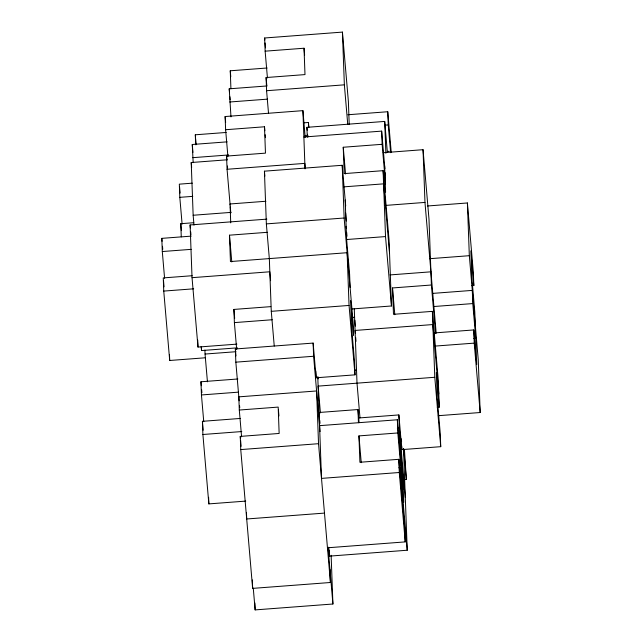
<?xml version="1.0" encoding="UTF-8"?>
<svg xmlns="http://www.w3.org/2000/svg" width="642" height="642" viewBox="0 0 642 642"><rect width="100%" height="100%" fill="white"/><g stroke="black" fill="none" stroke-linecap="round" stroke-linejoin="round"><path stroke-width="0.96" d="M267.433 77.939L265.138 51.175L264.648 37.99L342.427 32.1L348.381 101.5L349.216 124.379M265.138 51.175L304.027 48.23L304.621 55.164M230.919 88.7L230.261 70.789L267.16 67.996M268.541 113.522L266.582 90.723L266.101 77.538L304.99 74.592L304.027 48.23M230.976 116.876L229.218 88.821L267.112 85.948M266.582 90.723L344.361 84.832L342.427 32.1M229.708 101.998L267.594 99.133M227.91 156.496L225.615 129.724L225.125 116.539L302.912 110.649L305.207 137.42M347.868 114.757L387.752 111.732L391.235 152.387M303.465 122.855L308.449 122.478L308.874 127.429M225.615 129.724L264.504 126.779L264.841 130.743M195.682 144.747L195.312 134.796L226.225 132.461M307.269 136.738L306.924 127.325L384.702 121.426L387.343 152.162M385.248 125.142L388.233 124.917L387.752 111.732M193.17 162.635L192.263 144.49L227.164 141.85M304.942 135.96L307.935 135.735M303.875 137.019L381.653 131.12L384.887 168.798M192.744 157.675L228.648 154.955M230.125 204.959L227.059 169.271L226.578 156.086L265.467 153.141L264.504 126.779M351.583 309.003L391.468 305.977L389.052 240.068L383.105 170.668L344.216 173.613L343.245 147.251L382.134 144.306L381.653 131.12M194.004 225.165L193.154 215.255L191.22 162.522L227.124 159.802M387.206 151.432L389.204 151.279M383.146 152.716L423.038 149.698L428.984 219.091L431.4 285.008L435.565 333.583M227.059 169.271L304.838 163.381L305.263 168.332M274.246 346.03L271.269 311.33L269.335 258.598L266.358 223.898L264.424 171.173L342.21 165.283L345.693 205.93M192.295 183.171L179.327 184.158L179.808 197.335L182.103 224.106M179.808 197.335L192.777 196.356M343.703 186.87L383.587 183.853L389.534 253.253M265.932 201.251L230.037 203.971L230.727 222.87M193.154 215.255L231.048 212.382M385.08 205.448L424.972 202.423L423.038 149.698M181.261 236.882L180.779 223.697L193.74 222.718M427.508 205.986L467.392 202.968L473.339 272.368L473.828 285.546L471.83 285.698M236.882 344.128L197.993 347.073L192.038 277.673L190.104 224.949L266.887 219.131M266.358 223.898L344.136 218.007L342.21 165.283M164.593 278.307L162.298 251.536L161.816 238.359L191.236 236.128M239.153 400.825L235.839 362.16L235.357 348.975L313.135 343.085L316.105 377.785L355.002 374.84L349.047 305.44L347.113 252.707L230.446 261.543L229.483 235.181L267.369 232.308M162.298 251.536L191.22 249.345M350.091 287.407L349.609 274.222L346.632 239.53L385.521 236.577L383.105 170.668M192.183 275.715L163.269 277.906L163.75 291.083L169.697 360.483L205.6 357.763M429.442 258.718L469.326 255.693L467.392 202.968M192.038 277.673L269.817 271.783L270.587 280.706M163.75 291.083L193.667 288.82M390.031 274.92L430.918 271.823M437.29 407.285L439.288 407.132L438.317 380.77L432.371 311.37L393.482 314.315L392.511 287.953L431.4 285.008M432.411 293.418L472.303 290.393L472.785 303.578L475.754 338.278L476.725 364.64L473.748 329.94L433.864 332.965M236.681 349.376L234.386 322.613L233.905 309.428L270.804 306.635M271.269 311.33L349.047 305.44M433.896 306.523L472.785 303.578M234.386 322.613L272.28 319.74M352.594 317.413L354.593 317.26M201.187 346.592L201.524 350.564L237.42 347.844M207.438 381.805L205.055 354.047L235.967 351.712M473.764 338.43L475.754 338.278M435.34 346.07L474.229 343.125L473.748 329.94M235.839 362.16L313.617 356.262L313.135 343.085M203.747 421.722L201.452 394.958L200.962 381.773L237.861 378.981M354.528 370.137L356.527 369.993M201.452 394.958L238.343 392.158M432.371 311.37L434.786 377.279L318.119 386.115L320.414 412.886M241.593 436.809L239.297 410.037L278.187 407.092L279.15 433.454L240.26 436.399L240.75 449.585L252.643 588.385L330.429 582.495L329.94 569.31M245.742 501.105L208.851 503.898L202.896 434.498L202.415 421.321L240.309 418.448M359.079 422.428L357.971 409.54L319.082 412.485L319.427 416.449M358.982 417.95L398.875 414.925L401.844 449.625L440.733 446.68L440.252 433.494L437.274 398.794L436.311 372.432L439.288 407.132M438.301 415.695L480.184 412.525L478.25 359.793L469.326 255.693M202.896 434.498L241.785 431.552M319.564 425.662L397.35 419.772L403.296 489.172M397.358 428.262L399.356 428.11L405.303 497.51M327.452 547.795L405.23 541.896L404.749 528.719L398.794 459.319L359.905 462.264L358.942 435.902L397.831 432.957L397.35 419.772M240.75 449.585L318.528 443.694L316.594 390.962L238.816 396.852L239.297 410.037M398.81 467.801L400.801 467.657L401.29 480.834L407.237 550.234L329.458 556.124L328.696 547.201M398.794 459.319L399.276 472.504L321.498 478.394L317.782 376.918M404.356 479.63L406.346 479.478L404.42 449.44M324.475 513.094L246.697 518.985L246.456 512.396M253.269 588.088L255.139 609.9L332.917 604.01L331.128 555.258M473.828 285.546L470.851 250.845L471.814 277.216L474.791 311.908L475.273 325.093M474.229 343.125L480.184 412.525M424.972 202.423L436.191 333.294M438.799 393.947L432.852 324.555L355.074 330.445L355.331 333.415M434.786 377.279L440.733 446.68M388.233 124.917L390.617 152.676M385.224 172.762L385.481 175.739M382.134 144.306L385.537 183.965M392.511 287.953L394.806 314.716M385.521 236.577L391.468 305.977M403.714 448.742L406.346 479.478M397.831 432.957L403.778 502.357L402.815 475.987L399.838 441.287L398.875 414.925M399.276 472.504L405.23 541.896M344.361 84.832L347.763 124.484M343.245 147.251L345.54 174.022M345.661 213.16L346.343 221.097M354.841 320.238L355.355 326.184M346.15 226.345L346.319 228.327M346.656 232.292L347.001 236.256M355.668 337.379L356.005 341.351M344.136 218.007L353.068 322.107L353.549 335.293L350.572 300.592L351.543 326.955L354.512 361.655L355.002 374.84M359.985 417.87L357.008 383.17L354.272 308.553M358.942 435.902L361.237 462.665M306.924 127.325L307.181 130.294M307.518 134.258L307.775 137.236M317.975 376.902L318.143 378.884M319.764 420.414L320.021 423.391M313.617 356.262L320.077 431.609M328.07 547.498L332.917 604.01M318.528 443.694L330.429 582.495M264.648 37.99L264.825 39.973M265.074 42.95L265.499 47.909M266.101 77.538L266.783 85.466M265.178 134.708L265.435 137.685M264.424 171.173L264.849 176.133M278.443 410.069L278.949 416.016M230.261 70.789L230.775 76.735M229.218 88.821L229.475 91.79M229.9 96.749L230.157 99.727M225.125 116.539L225.639 122.494M226.578 156.086L226.923 160.051M227.428 166.005L227.597 167.987M230.293 206.941L230.799 212.895M229.483 235.181L231.778 261.952M233.905 309.428L234.667 318.352M235.357 348.975L235.951 355.917M239.578 405.776L239.747 407.758M240.26 436.399L240.437 438.382M240.606 440.372L241.111 446.318M195.312 134.796L195.481 136.786M195.658 138.768L196.163 144.715M192.263 144.49L192.945 152.427M191.22 162.522L191.645 167.482M190.104 224.949L190.361 227.918M190.698 231.882L190.955 234.86M200.962 381.773L201.307 385.738M201.644 389.702L201.901 392.679M202.415 421.321L203.177 430.244M179.583 187.127L180.097 193.073M180.779 223.697L181.373 230.638M161.816 238.359L162.073 241.328M162.498 246.287L162.755 249.265M163.525 280.875L164.031 286.822M403.513 448.758L407.237 550.234M401.451 438.887L401.563 441.816M401.699 445.717L401.844 449.625M384.702 121.426L385.874 153.269M384.63 165.821L385.593 192.191M357.971 409.54L358.453 422.717M345.179 199.983L346.632 239.53M329.242 550.154L329.458 556.124M308.449 122.478L308.625 127.18M315.856 370.948L316.105 377.785M302.912 110.649L305.038 168.854M254.882 602.934L255.139 609.9M252.338 579.911L252.643 588.385M204.91 350.067L205.055 354.047M208.61 497.309L208.851 503.898M201.379 346.584L201.524 350.564M197.736 340.108L197.993 347.073M169.48 354.512L169.697 360.483"/></g></svg>
